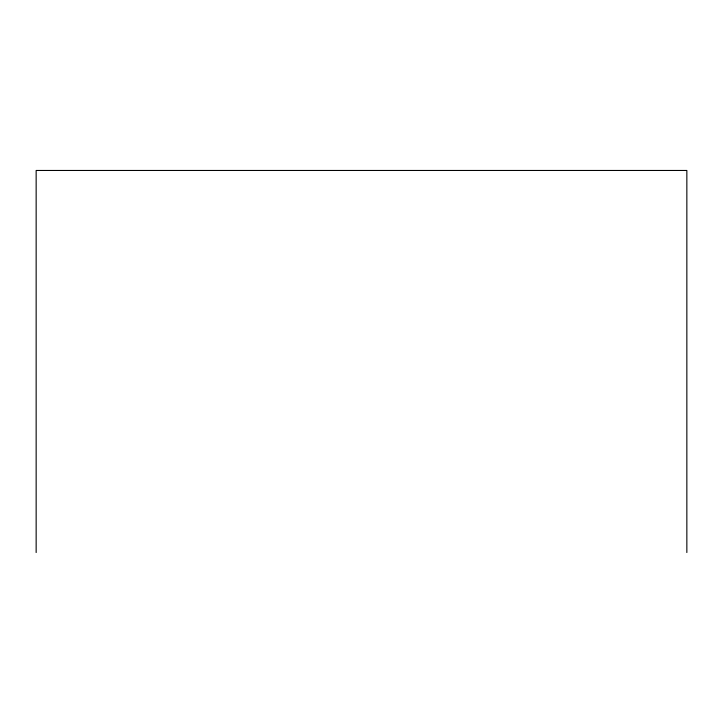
<?xml version="1.0" encoding="UTF-8"?>
<svg xmlns="http://www.w3.org/2000/svg" width="723" height="723" viewBox="0 0 723 723"><rect width="100%" height="100%" fill="white"/><g stroke="black" fill="none" stroke-linecap="round" stroke-linejoin="round"><path stroke-width="1.08" d="M686.85 552.535L686.85 170.465L36.15 170.465L36.15 552.535"/></g></svg>
